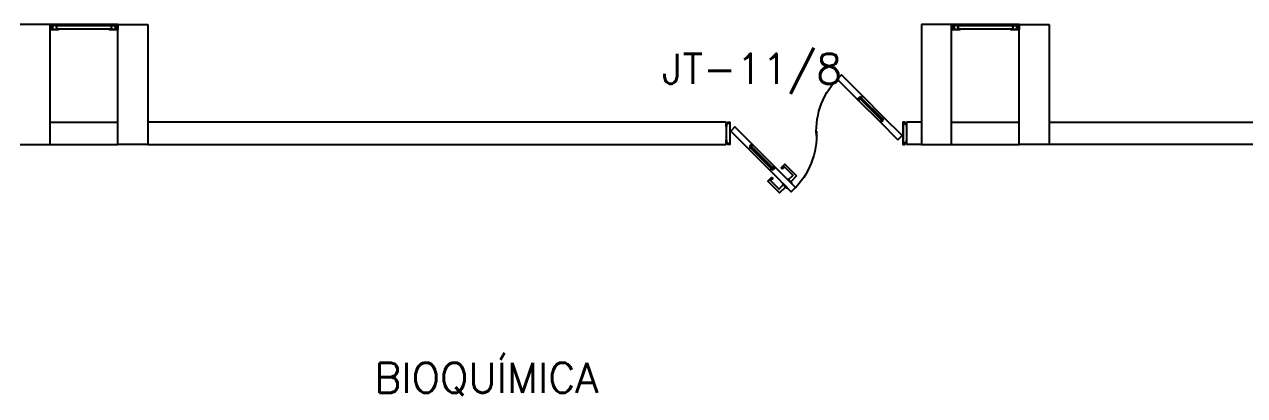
# Model space of a CAD drawing. Header units: millimetres. Extents: x 2686 to 2939, y 1294 to 1441.
# Drawn here: x 2742.3 to 2750.42, y 1429.18 to 1431.65 of the extents above; entities that cross this region are included whole.
import ezdxf

# ---------------------------------------------------------------- set-up
doc = ezdxf.new("R2010")
doc.units = ezdxf.units.MM
for name, color, linetype in [('AR-ALV', 2, 'Continuous'), ('AR-ESQ', 1, 'Continuous'), ('AR-ESTC', 3, 'Continuous'), ('AR-PORTA', 1, 'Continuous'), ('DT-ESQ-BAGUETE-C', 1, 'Continuous'), ('DT-ESQ-PERFIL CADEIRA-C', 2, 'Continuous'), ('DT-ESQ-PERFIL CADEIRA-V', 2, 'Continuous'), ('DT-ESQ-VENEZIANA-C', 1, 'Continuous'), ('DT-ESQ-VENEZIANA-V', 1, 'Continuous'), ('ENDEREÇO', 2, 'Continuous'), ('maçaneta', 1, 'Continuous'), ('mov', 1, 'Continuous'), ('PM-PERFIL U-C', 2, 'Continuous'), ('PM-VIDRO', 2, 'Continuous'), ('pm1', 2, 'Continuous'), ('pm2', 2, 'Continuous'), ('TEXTO', 2, 'Continuous')]:
    doc.layers.add(name, color=color, linetype=linetype)
doc.styles.add('UNB-100', font='simplex.shx', dxfattribs={"height": 0.2})
doc.styles.add('UNB1-100', font='simplex.shx', dxfattribs={"height": 0.2})

# ---------------------------------------------------------------- blocks, each defined once
blk = doc.blocks.new('EF01-P')
at = {"layer": 'DT-ESQ-BAGUETE-C', "ltscale": 0.1}
for points in [[(0.0015, 0.035), (0.015, 0.035), (0.015, 0.0335), (0.0015, 0.0335), (0.0015, 0.005), (0.015, 0.005), (0.015, 0.0035), (0.0015, 0.0035, -0.414214), (0, 0.005), (0, 0.0335, -0.414214)], [(0.4485, 0.035), (0.435, 0.035), (0.435, 0.0335), (0.4485, 0.0335), (0.4485, 0.005), (0.435, 0.005), (0.435, 0.0035), (0.4485, 0.0035, 0.414214), (0.45, 0.005), (0.45, 0.0335, 0.414214)]]:
    blk.add_lwpolyline(points, format="xyb", close=True, dxfattribs=at)
at = {"layer": 'DT-ESQ-PERFIL CADEIRA-C', "ltscale": 0.1}
for points in [[(0.01, 0.0015), (0.01, 0.003), (0.0015, 0.003, 1), (0.0015, 0), (0.015, 0, 0.414214), (0.0165, 0.0015), (0.0165, 0.0335), (0.043, 0.0335)], [(0.043, 0.0065), (0.018, 0.0065), (0.018, 0.0165), (0.0165, 0.0165), (0.0165, 0.0065, 0.414214), (0.018, 0.005), (0.043, 0.005), (0.0565, 0.005, 1), (0.0565, 0.008), (0.043, 0.008), (0.043, 0.02), (0.043, 0.032), (0.0565, 0.032, 1), (0.0565, 0.035), (0.043, 0.035), (0.0165, 0.035, 0.414214), (0.015, 0.0335), (0.015, 0.0015), (0.0015, 0.0015)], [(0.0415, 0.02), (0.0415, 0.032, -0.414214), (0.043, 0.0335), (0.0565, 0.0335)], [(0.0415, 0.02), (0.0415, 0.008, 0.414214), (0.043, 0.0065), (0.0565, 0.0065)], [(0.407, 0.0065), (0.432, 0.0065), (0.432, 0.0165), (0.4335, 0.0165), (0.4335, 0.0065, -0.414214), (0.432, 0.005), (0.407, 0.005), (0.3935, 0.005, -1), (0.3935, 0.008), (0.407, 0.008), (0.407, 0.02), (0.407, 0.032), (0.3935, 0.032, -1), (0.3935, 0.035), (0.407, 0.035), (0.4335, 0.035, -0.414214), (0.435, 0.0335), (0.435, 0.0015), (0.4485, 0.0015)], [(0.4085, 0.02), (0.4085, 0.032, 0.414214), (0.407, 0.0335), (0.3935, 0.0335)], [(0.4085, 0.02), (0.4085, 0.008, -0.414214), (0.407, 0.0065), (0.3935, 0.0065)], [(0.44, 0.0015), (0.44, 0.003), (0.4485, 0.003, -1), (0.4485, 0), (0.435, 0, -0.414214), (0.4335, 0.0015), (0.4335, 0.0335), (0.407, 0.0335)]]:
    blk.add_lwpolyline(points, format="xyb", dxfattribs=at)
at = {"layer": 'DT-ESQ-PERFIL CADEIRA-V', "ltscale": 0.1}
blk.add_line((0.015, 0), (0.435, 0), dxfattribs=at)
at = {"layer": 'DT-ESQ-VENEZIANA-C', "ltscale": 0.1}
for p, q in [((0.043, 0.0105), (0.407, 0.0105)), ((0.043, 0.009), (0.407, 0.009))]:
    blk.add_line(p, q, dxfattribs=at)
at = {"layer": 'DT-ESQ-VENEZIANA-V', "ltscale": 0.1}
blk.add_line((0.043, 0.031), (0.407, 0.031), dxfattribs=at)
blk = doc.blocks.new('PM7B')
at = {"layer": 'maçaneta'}
for points in [[(0.7317, -0.2081), (0.7706, -0.247), (0.7848, -0.2329), (0.7576, -0.2056, -0.414214), (0.7576, -0.2035), (0.8131, -0.148), (0.8272, -0.1622), (0.8343, -0.1551), (0.8095, -0.1303)], [(0.806, -0.2824), (0.8449, -0.3213), (0.9227, -0.2435), (0.8979, -0.2187), (0.8908, -0.2258), (0.905, -0.2399), (0.8495, -0.2954, -0.414214), (0.8474, -0.2954), (0.8201, -0.2682)], [(0.8449, -0.3213), (0.806, -0.2824), (0.8201, -0.2682), (0.8474, -0.2954, 0.414214), (0.8495, -0.2954), (0.905, -0.2399), (0.8908, -0.2258), (0.8979, -0.2187), (0.9227, -0.2435)]]:
    blk.add_lwpolyline(points, format="xyb", close=True, dxfattribs=at)
for points in [[(0.7918, -0.2258), (0.7636, -0.2541), (0.7671, -0.2576), (0.7954, -0.2293)], [(0.7918, -0.2258), (0.7636, -0.2541), (0.7671, -0.2576), (0.7954, -0.2293)], [(0.8272, -0.2612), (0.7989, -0.2894), (0.7954, -0.2859), (0.8237, -0.2576)], [(0.8272, -0.2612), (0.7989, -0.2894), (0.7954, -0.2859), (0.8237, -0.2576)]]:
    blk.add_lwpolyline(points, close=True, dxfattribs=at)
at = {"layer": 'mov'}
for centre, start, end in [((0.0994, 0.0888), 356.80287, 46.39924), ((1.1006, 0.0612), 176.80287, 226.39924)]:
    blk.add_arc(centre, 0.5014, start, end, dxfattribs=at)
at = {"layer": 'PM-PERFIL U-C'}
for p, q in [((0, 0.12), (0, 0.1385)), ((0.002, 0.12), (0, 0.12)), ((0.0015, 0.14), (0.01, 0.14)), ((0.0105, 0.138), (0.002, 0.138)), ((0.002, 0.138), (0.002, 0.12)), ((0.01, 0.14), (0.01, 0.1485)), ((0.0115, 0.15), (0.0235, 0.15)), ((0.023, 0.148), (0.012, 0.148)), ((0.012, 0.148), (0.012, 0.1395)), ((0.023, 0.148), (0.023, 0.002)), ((0.025, 0.1485), (0.025, 0.0015)), ((1.175, 0.1485), (1.175, 0.0015)), ((1.1885, 0.15), (1.1765, 0.15)), ((1.177, 0.148), (1.188, 0.148)), ((1.177, 0.148), (1.177, 0.002)), ((1.188, 0.148), (1.188, 0.1395)), ((1.1895, 0.138), (1.198, 0.138)), ((1.19, 0.14), (1.19, 0.1485)), ((1.1985, 0.14), (1.19, 0.14)), ((1.198, 0.138), (1.198, 0.12)), ((1.198, 0.12), (1.2, 0.12)), ((1.2, 0.12), (1.2, 0.1385)), ((0, 0.0115), (0, 0.03)), ((0, 0.03), (0.002, 0.03)), ((0.01, 0.01), (0.0015, 0.01)), ((0.002, 0.03), (0.002, 0.012)), ((0.002, 0.012), (0.0105, 0.012)), ((0.01, 0.0015), (0.01, 0.01)), ((0.0235, 0), (0.0115, 0)), ((0.012, 0.0105), (0.012, 0.002)), ((0.012, 0.002), (0.023, 0.002)), ((1.1765, 0), (1.1885, 0)), ((1.188, 0.002), (1.177, 0.002)), ((1.188, 0.0105), (1.188, 0.002)), ((1.198, 0.012), (1.1895, 0.012)), ((1.19, 0.01), (1.1985, 0.01)), ((1.19, 0.0015), (1.19, 0.01)), ((1.198, 0.03), (1.198, 0.012)), ((1.2, 0.03), (1.198, 0.03)), ((1.2, 0.0115), (1.2, 0.03))]:
    blk.add_line(p, q, dxfattribs=at)
for centre, start, end in [((0.0015, 0.1385), 90, 180), ((0.0115, 0.1485), 90, 180), ((0.0105, 0.1395), 270, 0), ((0.0235, 0.1485), 0, 90), ((1.1765, 0.1485), 90, 180), ((1.1895, 0.1395), 180, 270), ((1.1885, 0.1485), 0, 90), ((1.1985, 0.1385), 0, 90), ((0.0015, 0.0115), 180, 270), ((0.0115, 0.0015), 180, 270), ((0.0105, 0.0105), 0, 90), ((0.0235, 0.0015), 269.93864, 0), ((1.1765, 0.0015), 180, 270.06136), ((1.1895, 0.0105), 90, 180), ((1.1885, 0.0015), 270, 0), ((1.1985, 0.0115), 270, 0)]:
    blk.add_arc(centre, 0.0015, start, end, dxfattribs=at)
at = {"layer": 'PM-VIDRO'}
for p, q in [((0.1607, 0.1707), (0.3021, 0.3122)), ((0.3092, 0.3051), (0.1677, 0.1637)), ((0.8908, -0.1551), (1.0323, -0.0137)), ((1.0393, -0.0207), (0.8979, -0.1622))]:
    blk.add_line(p, q, dxfattribs=at)
at = {"layer": 'pm1'}
for p, q in [((0.3021, 0.3122), (0.2915, 0.3228)), ((0.3021, 0.3122), (0.3092, 0.3192)), ((0.3268, 0.3016), (0.3092, 0.3192)), ((0.3162, 0.3122), (0.3092, 0.3051)), ((0.3198, 0.2945), (0.3092, 0.3051)), ((0.3268, 0.3016), (0.3198, 0.2945)), ((0.0296, 0.0609), (0.1501, 0.1813)), ((0.1501, 0.1813), (0.1607, 0.1707)), ((0.1536, 0.1637), (0.1607, 0.1707)), ((0.1713, 0.146), (0.1536, 0.1637)), ((0.1677, 0.1637), (0.1607, 0.1566)), ((0.1677, 0.1637), (0.1783, 0.1531)), ((0.1783, 0.1531), (0.0579, 0.0326)), ((0.1783, 0.1531), (0.1713, 0.146)), ((0.0579, 0.0326), (0.0296, 0.0609)), ((1.0217, -0.0031), (1.0287, 0.004)), ((1.0287, 0.004), (1.0464, -0.0137)), ((1.0323, -0.0137), (1.0393, -0.0066)), ((1.0464, -0.0137), (1.0393, -0.0207)), ((0.8732, -0.1516), (0.8802, -0.1445)), ((0.8732, -0.1516), (0.8908, -0.1692)), ((0.8802, -0.1445), (0.8908, -0.1551)), ((0.8838, -0.1622), (0.8908, -0.1551)), ((0.8979, -0.1622), (0.8908, -0.1692)), ((0.8979, -0.1622), (0.9085, -0.1728))]:
    blk.add_line(p, q, dxfattribs=at)
for points in [[(0.2915, 0.3228), (0.4329, 0.4642), (0.4612, 0.4359), (0.3198, 0.2945)], [(1.0323, -0.0137), (1.0217, -0.0031), (1.1421, 0.1174), (1.1704, 0.0891), (1.0499, -0.0313), (1.0393, -0.0207)], [(0.9085, -0.1728), (0.7671, -0.3142), (0.7388, -0.2859), (0.8732, -0.1516)]]:
    blk.add_lwpolyline(points, dxfattribs=at)
at = {"layer": 'pm2', "color": 1}
for p, q in [((0.1501, 0.1813), (0.2915, 0.3228)), ((0.3198, 0.2945), (0.1783, 0.1531)), ((0.8802, -0.1445), (1.0217, -0.0031)), ((1.0499, -0.0313), (0.9085, -0.1728))]:
    blk.add_line(p, q, dxfattribs=at)

msp = doc.modelspace()

# ---------------------------------------------------------------- linework, layer by layer
at = {"layer": 'AR-ALV'}
for p, q in [((2742.4707, 1430.9999), (2742.9207, 1430.9999)), ((2746.9707, 1430.9999), (2743.1207, 1430.9999)), ((2746.9707, 1430.9999), (2746.9707, 1430.8499)), ((2748.2707, 1430.9999), (2748.1707, 1430.9999)), ((2748.1707, 1430.9999), (2748.1707, 1430.8499)), ((2748.4707, 1430.9999), (2748.9207, 1430.9999)), ((2749.1207, 1430.9999), (2753.3207, 1430.9999)), ((2742.4707, 1430.8499), (2742.9207, 1430.8499)), ((2743.1207, 1430.8499), (2746.9707, 1430.8499)), ((2748.2707, 1430.8499), (2748.1707, 1430.8499)), ((2748.4707, 1430.8499), (2748.9207, 1430.8499)), ((2751.6207, 1430.8499), (2749.1207, 1430.8499))]:
    msp.add_line(p, q, dxfattribs=at)
at = {"layer": 'AR-ESTC'}
for p, q in [((2742.4707, 1431.6499), (2742.2707, 1431.6499)), ((2742.4707, 1430.8499), (2742.4707, 1431.6499)), ((2742.9207, 1431.6499), (2743.1207, 1431.6499)), ((2742.9207, 1430.8499), (2742.9207, 1431.6499)), ((2743.1207, 1431.6499), (2743.1207, 1430.8499)), ((2748.4707, 1431.6499), (2748.2707, 1431.6499)), ((2748.2707, 1431.6499), (2748.2707, 1430.8499)), ((2748.4707, 1430.8499), (2748.4707, 1431.6499)), ((2748.9207, 1431.6499), (2749.1207, 1431.6499)), ((2748.9207, 1430.8499), (2748.9207, 1431.6499)), ((2749.1207, 1431.6499), (2749.1207, 1430.8499)), ((2742.2707, 1430.8499), (2742.4707, 1430.8499)), ((2743.1207, 1430.8499), (2742.9207, 1430.8499)), ((2748.2707, 1430.8499), (2748.4707, 1430.8499)), ((2749.1207, 1430.8499), (2748.9207, 1430.8499))]:
    msp.add_line(p, q, dxfattribs=at)

# ---------------------------------------------------------------- block references
at = {"layer": 'AR-ESQ', "rotation": 180}
for p in [(2742.9207, 1431.6499), (2748.9207, 1431.6499)]:
    msp.add_blockref('EF01-P', p, dxfattribs=at)
at = {"layer": 'AR-PORTA', "xscale": -1}
msp.add_blockref('PM7B', (2748.1707, 1430.8499), dxfattribs=at)

# ---------------------------------------------------------------- texts
at = {"layer": 'ENDEREÇO', "style": 'UNB1-100'}
msp.add_text('JT-11/8', height=0.2, dxfattribs=at).set_placement((2746.5417, 1431.2549))
at = {"layer": 'TEXTO', "style": 'UNB-100'}
msp.add_text('BIOQUÍMICA', height=0.2, dxfattribs=at).set_placement((2744.6291, 1429.1982))

doc.saveas('drawing.dxf')
